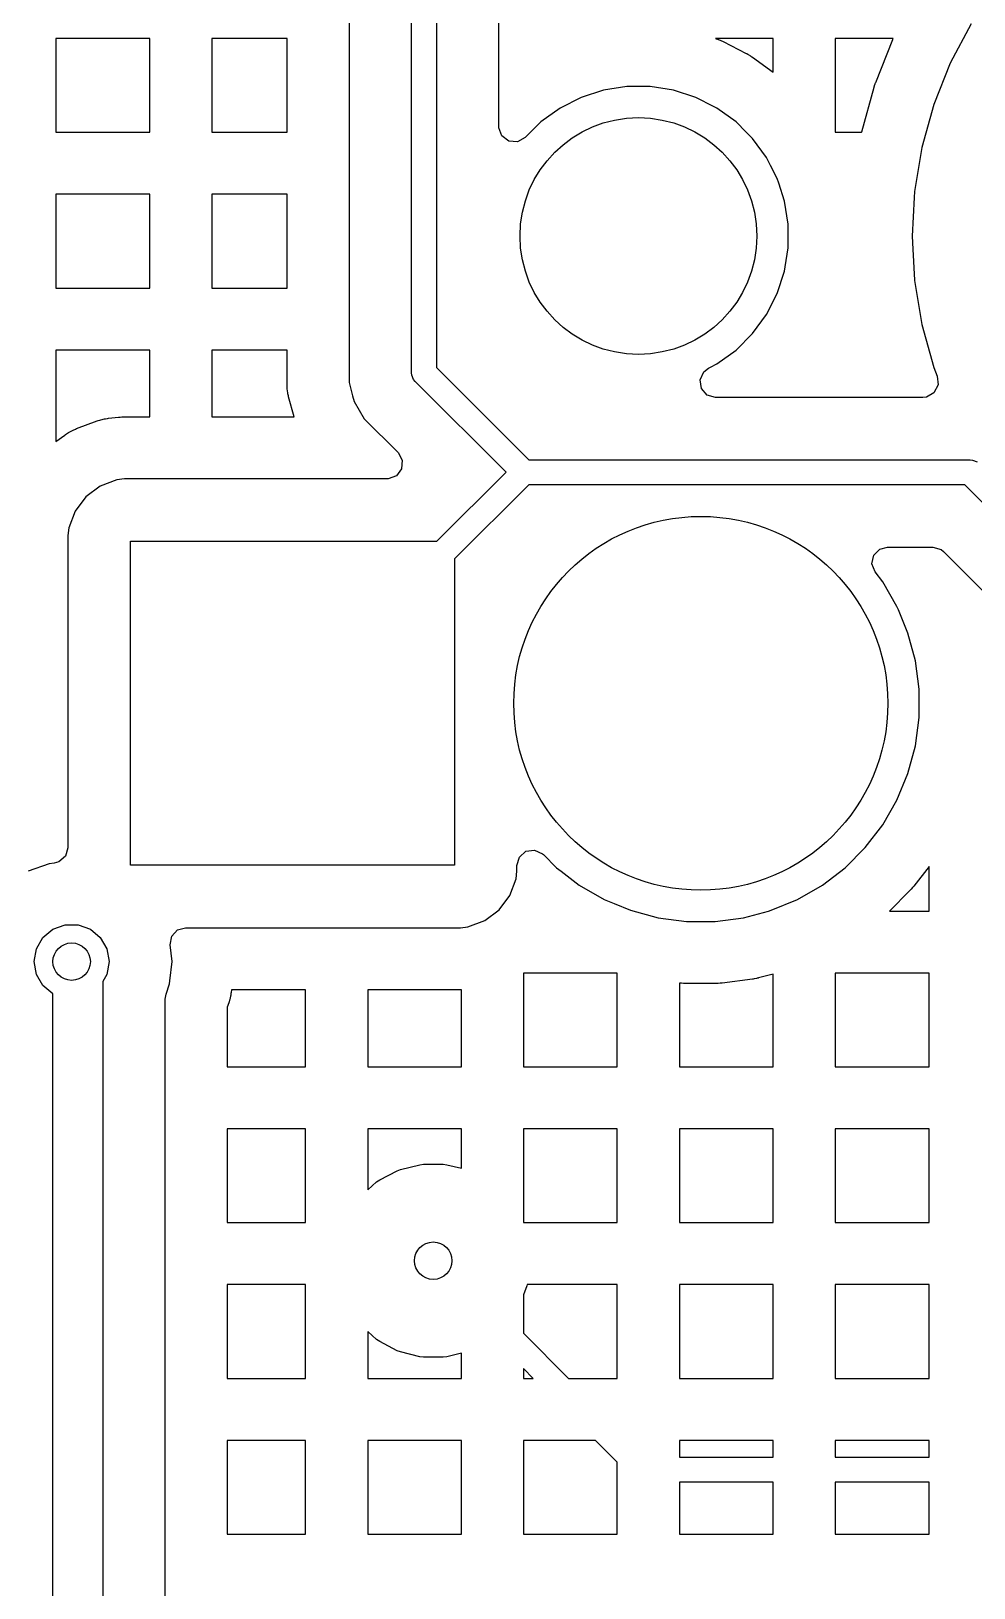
# Model space of a CAD drawing. Extents: x 2.49 to 8.57, y -5.87 to -1.87.
# Drawn here: x 4.9492 to 5.2468, y -3.354 to -2.8621 of the extents above; entities that cross this region are included whole.
import ezdxf

# ---------------------------------------------------------------- set-up
doc = ezdxf.new("R2010")
doc.units = 0
doc.header["$MEASUREMENT"] = 0
doc.layers.add('BLACK', color=7, linetype='CONTINUOUS')

msp = doc.modelspace()

# ---------------------------------------------------------------- linework, layer by layer
at = {"layer": 'BLACK', "linetype": 'CONTINUOUS'}
for p, q in [((5.06929, -2.97007), (5.06929, -2.74956)), ((5.07717, -2.74972), (5.07717, -2.96844)), ((5.04959, -2.76319), (5.04959, -2.91613)), ((5.09687, -2.86449), (5.09687, -2.84488)), ((5.24598, -2.85979), (5.23938, -2.87224)), ((4.98662, -2.86449), (4.95701, -2.86449)), ((4.95701, -2.86449), (4.95701, -2.89409)), ((4.98662, -2.89409), (4.98662, -2.86449)), ((5.02998, -2.86449), (5.00623, -2.86449)), ((5.00623, -2.86449), (5.00623, -2.89409)), ((5.02998, -2.89409), (5.02998, -2.86449)), ((5.09687, -2.89233), (5.09687, -2.86449)), ((5.18347, -2.86449), (5.16531, -2.86449)), ((5.16531, -2.86449), (5.16551, -2.86455)), ((5.16551, -2.86455), (5.16569, -2.86462)), ((5.16569, -2.86462), (5.16606, -2.86475)), ((5.16606, -2.86475), (5.16623, -2.86482)), ((5.16623, -2.86482), (5.16695, -2.86512)), ((5.16695, -2.86512), (5.16712, -2.86519)), ((5.16712, -2.86519), (5.16747, -2.86535)), ((5.16747, -2.86535), (5.16765, -2.86544)), ((5.16765, -2.86544), (5.17496, -2.86917)), ((5.18347, -2.87512), (5.18347, -2.86449)), ((5.22137, -2.86449), (5.20308, -2.86449)), ((5.20308, -2.86449), (5.20308, -2.89409)), ((5.21585, -2.87832), (5.22126, -2.86474)), ((5.22126, -2.86474), (5.22131, -2.86462)), ((5.22131, -2.86462), (5.22137, -2.86449)), ((5.17496, -2.86917), (5.17513, -2.86926)), ((5.17513, -2.86926), (5.17547, -2.86944)), ((5.17547, -2.86944), (5.17563, -2.86954)), ((5.17563, -2.86954), (5.17629, -2.86994)), ((5.17629, -2.86994), (5.17645, -2.87005)), ((5.17645, -2.87005), (5.17677, -2.87026)), ((5.17677, -2.87026), (5.17693, -2.87037)), ((5.17693, -2.87037), (5.18347, -2.87512)), ((5.23938, -2.87224), (5.23416, -2.88533)), ((5.23938, -2.87224), (5.23938, -2.87224)), ((5.12988, -2.88078), (5.1228, -2.88308)), ((5.13723, -2.87962), (5.12988, -2.88078)), ((5.14466, -2.87962), (5.13723, -2.87962)), ((5.13723, -2.87962), (5.13723, -2.87962)), ((5.15201, -2.88078), (5.14466, -2.87962)), ((5.14466, -2.87962), (5.14466, -2.87962)), ((5.15909, -2.88308), (5.15201, -2.88078)), ((5.21143, -2.89392), (5.21534, -2.87983)), ((5.21534, -2.87983), (5.21538, -2.8797)), ((5.21538, -2.8797), (5.21546, -2.87945)), ((5.21546, -2.87945), (5.2155, -2.87932)), ((5.2155, -2.87932), (5.21567, -2.87882)), ((5.21567, -2.87882), (5.21571, -2.87869)), ((5.21571, -2.87869), (5.2158, -2.87845)), ((5.2158, -2.87845), (5.21585, -2.87832)), ((5.11617, -2.88646), (5.11015, -2.89083)), ((5.1228, -2.88308), (5.11617, -2.88646)), ((5.16489, -2.88604), (5.15909, -2.88308)), ((5.16572, -2.88646), (5.16489, -2.88604)), ((5.17174, -2.89083), (5.16572, -2.88646)), ((5.23416, -2.88533), (5.23039, -2.89891)), ((5.23416, -2.88533), (5.23416, -2.88533)), ((5.11015, -2.89083), (5.1052, -2.89578)), ((5.175, -2.89409), (5.17174, -2.89083)), ((4.95701, -2.89409), (4.98662, -2.89409)), ((5.00623, -2.89409), (5.02998, -2.89409)), ((5.09688, -2.89268), (5.09687, -2.89233)), ((5.09784, -2.89526), (5.09688, -2.89268)), ((5.10005, -2.89691), (5.09784, -2.89526)), ((5.10279, -2.8971), (5.10005, -2.89691)), ((5.1052, -2.89578), (5.10279, -2.8971)), ((5.177, -2.89609), (5.175, -2.89409)), ((5.18137, -2.90211), (5.177, -2.89609)), ((5.20308, -2.89409), (5.21138, -2.89409)), ((5.21138, -2.89409), (5.21139, -2.89405)), ((5.21139, -2.89405), (5.21143, -2.89392)), ((5.23039, -2.89891), (5.22811, -2.91281)), ((5.23039, -2.89891), (5.23039, -2.89891)), ((5.18264, -2.90461), (5.18137, -2.90211)), ((5.18475, -2.90874), (5.18264, -2.90461)), ((5.18521, -2.91017), (5.18475, -2.90874)), ((5.18475, -2.90874), (5.18475, -2.90874)), ((5.18475, -2.90874), (5.18475, -2.90874)), ((5.18704, -2.91582), (5.18521, -2.91017)), ((4.98662, -2.9137), (4.95701, -2.9137)), ((4.95701, -2.9137), (4.95701, -2.94331)), ((4.98662, -2.94331), (4.98662, -2.9137)), ((5.02998, -2.9137), (5.00623, -2.9137)), ((5.00623, -2.9137), (5.00623, -2.94331)), ((5.02998, -2.94331), (5.02998, -2.9137)), ((5.04959, -2.91613), (5.04959, -2.96696)), ((5.18821, -2.92316), (5.18704, -2.91582)), ((5.22801, -2.91467), (5.22735, -2.92688)), ((5.22811, -2.91281), (5.22801, -2.91467)), ((5.22811, -2.91281), (5.22811, -2.91281)), ((5.22811, -2.91281), (5.22811, -2.91281)), ((5.18821, -2.9306), (5.18821, -2.92316)), ((5.18726, -2.93661), (5.18821, -2.9306)), ((5.22735, -2.92688), (5.22735, -2.92688)), ((5.22735, -2.92688), (5.22757, -2.93102)), ((5.22757, -2.93102), (5.22811, -2.94086)), ((5.18475, -2.94503), (5.18704, -2.93795)), ((5.18704, -2.93795), (5.18726, -2.93661)), ((5.22811, -2.94086), (5.22811, -2.94095)), ((5.22811, -2.94095), (5.22811, -2.94095)), ((5.22811, -2.94095), (5.23039, -2.95486)), ((4.95701, -2.94331), (4.98662, -2.94331)), ((5.00623, -2.94331), (5.02998, -2.94331)), ((5.18137, -2.95166), (5.18475, -2.94503)), ((5.177, -2.95767), (5.18137, -2.95166)), ((5.23039, -2.95486), (5.23039, -2.95486)), ((5.23039, -2.95486), (5.23416, -2.96843)), ((5.17174, -2.96293), (5.177, -2.95767)), ((4.98662, -2.96291), (4.95701, -2.96291)), ((4.95701, -2.96291), (4.95701, -2.99183)), ((4.98662, -2.98403), (4.98662, -2.96291)), ((5.02998, -2.96291), (5.00623, -2.96291)), ((5.00623, -2.96291), (5.00623, -2.98403)), ((5.02998, -2.96696), (5.02998, -2.96291)), ((5.16572, -2.96731), (5.17174, -2.96293)), ((5.02998, -2.97383), (5.02998, -2.96696)), ((5.04959, -2.96696), (5.04959, -2.97319)), ((5.06937, -2.97084), (5.06929, -2.97007)), ((5.07717, -2.96844), (5.10632, -2.99759)), ((5.16045, -2.97231), (5.1616, -2.96981)), ((5.1616, -2.96981), (5.16307, -2.96866)), ((5.16307, -2.96866), (5.16366, -2.96835)), ((5.16366, -2.96835), (5.16572, -2.96731)), ((5.23416, -2.96843), (5.23416, -2.96843)), ((5.23416, -2.96843), (5.23416, -2.96843)), ((5.23416, -2.96843), (5.23526, -2.9712)), ((5.02999, -2.97415), (5.02998, -2.97383)), ((5.03003, -2.97479), (5.02999, -2.97415)), ((5.03006, -2.97511), (5.03003, -2.97479)), ((5.03023, -2.97638), (5.03006, -2.97511)), ((5.04959, -2.97319), (5.0507, -2.97733)), ((5.06995, -2.97226), (5.06937, -2.97084)), ((5.07044, -2.97286), (5.06995, -2.97226)), ((5.09912, -3.00153), (5.07044, -2.97286)), ((5.16085, -2.97503), (5.16045, -2.97231)), ((5.16265, -2.97711), (5.16085, -2.97503)), ((5.23552, -2.97394), (5.23425, -2.97638)), ((5.23526, -2.9712), (5.23552, -2.97394)), ((5.03028, -2.9767), (5.03023, -2.97638)), ((5.03041, -2.97733), (5.03028, -2.9767)), ((5.03048, -2.97764), (5.03041, -2.97733)), ((5.03219, -2.98403), (5.03048, -2.97764)), ((5.0507, -2.97733), (5.0512, -2.9792)), ((5.0512, -2.9792), (5.0512, -2.9792)), ((5.0512, -2.9792), (5.05431, -2.98459)), ((5.16529, -2.97789), (5.16265, -2.97711)), ((5.23073, -2.97789), (5.16529, -2.97789)), ((5.23187, -2.97775), (5.23073, -2.97789)), ((5.23425, -2.97638), (5.23187, -2.97775)), ((4.96346, -2.98774), (4.97, -2.9853)), ((4.97, -2.9853), (4.97029, -2.98521)), ((4.97029, -2.98521), (4.97088, -2.98503)), ((4.97088, -2.98503), (4.97117, -2.98495)), ((4.97117, -2.98495), (4.97237, -2.98467)), ((4.97237, -2.98467), (4.97267, -2.98461)), ((4.97267, -2.98461), (4.97327, -2.9845)), ((4.97327, -2.9845), (4.97358, -2.98446)), ((4.97358, -2.98446), (4.97679, -2.98411)), ((4.97679, -2.98411), (4.97692, -2.9841)), ((4.97692, -2.9841), (4.97719, -2.98408)), ((4.97719, -2.98408), (4.97732, -2.98407)), ((4.97732, -2.98407), (4.97784, -2.98404)), ((4.97784, -2.98404), (4.97797, -2.98404)), ((4.97797, -2.98404), (4.97823, -2.98403)), ((4.97823, -2.98403), (4.97836, -2.98403)), ((4.97836, -2.98403), (4.98662, -2.98403)), ((5.00623, -2.98403), (5.03219, -2.98403)), ((5.05431, -2.98459), (5.05431, -2.98459)), ((5.05431, -2.98459), (5.06502, -2.9953)), ((4.95701, -2.99183), (4.95978, -2.98975)), ((4.95978, -2.98975), (4.96007, -2.98955)), ((4.96007, -2.98955), (4.96066, -2.98917)), ((4.96066, -2.98917), (4.96096, -2.989)), ((4.96096, -2.989), (4.96219, -2.98832)), ((4.96219, -2.98832), (4.9625, -2.98817)), ((4.9625, -2.98817), (4.96314, -2.98788)), ((4.96314, -2.98788), (4.96346, -2.98774)), ((5.06502, -2.9953), (5.06634, -2.99772)), ((5.06634, -2.99772), (5.06615, -3.00046)), ((5.10632, -2.99759), (5.24566, -2.99759)), ((5.24566, -2.99759), (5.24643, -2.99767)), ((5.24643, -2.99767), (5.24785, -2.99826)), ((4.97628, -3.00389), (4.97097, -3.00587)), ((4.97863, -3.00364), (4.97628, -3.00389)), ((5.06157, -3.00364), (4.97863, -3.00364)), ((4.97863, -3.00364), (4.97863, -3.00364)), ((5.06192, -3.00362), (5.06157, -3.00364)), ((5.0645, -3.00266), (5.06192, -3.00362)), ((5.06615, -3.00046), (5.0645, -3.00266)), ((5.07731, -3.02334), (5.09912, -3.00153)), ((4.96644, -3.00926), (4.96304, -3.0138)), ((4.97097, -3.00587), (4.96644, -3.00926)), ((4.96644, -3.00926), (4.96644, -3.00926)), ((4.97097, -3.00587), (4.97097, -3.00587)), ((5.10632, -3.00547), (5.08287, -3.02891)), ((5.24403, -3.00547), (5.10632, -3.00547)), ((5.29439, -3.05582), (5.24403, -3.00547)), ((4.96304, -3.0138), (4.96106, -3.01911)), ((4.96304, -3.0138), (4.96304, -3.0138)), ((4.96106, -3.01911), (4.96081, -3.02146)), ((4.96081, -3.02146), (4.96081, -3.02146)), ((4.96081, -3.02146), (4.96081, -3.12019)), ((4.98051, -3.1257), (4.98051, -3.02334)), ((4.98051, -3.02334), (5.07731, -3.02334)), ((5.08287, -3.02891), (5.08287, -3.1257)), ((5.21467, -3.03046), (5.21522, -3.02776)), ((5.21522, -3.02776), (5.21714, -3.0258)), ((5.21714, -3.0258), (5.21953, -3.02517)), ((5.21953, -3.02517), (5.23385, -3.02517)), ((5.23385, -3.02517), (5.23649, -3.02595)), ((5.23649, -3.02595), (5.2373, -3.0266)), ((5.2373, -3.0266), (5.24396, -3.03326)), ((5.21566, -3.03302), (5.21467, -3.03046)), ((5.21806, -3.03615), (5.21566, -3.03302)), ((5.24396, -3.03326), (5.26366, -3.05296)), ((5.22257, -3.04397), (5.21806, -3.03615)), ((5.21806, -3.03615), (5.21806, -3.03615)), ((5.21806, -3.03615), (5.21806, -3.03615)), ((5.22257, -3.04398), (5.22257, -3.04397)), ((5.22257, -3.04397), (5.22257, -3.04397)), ((5.223, -3.04501), (5.22257, -3.04398)), ((5.22603, -3.05232), (5.223, -3.04501)), ((5.22837, -3.06105), (5.22603, -3.05232)), ((5.22955, -3.07), (5.22837, -3.06105)), ((5.22955, -3.07904), (5.22955, -3.07)), ((5.22837, -3.088), (5.22955, -3.07904)), ((5.22603, -3.09672), (5.22837, -3.088)), ((5.22257, -3.10507), (5.22603, -3.09672)), ((5.21806, -3.11289), (5.22257, -3.10507)), ((5.21256, -3.12006), (5.21806, -3.11289)), ((4.96003, -3.12283), (4.95795, -3.12463)), ((4.96081, -3.12019), (4.96003, -3.12283)), ((5.10258, -3.12572), (5.10335, -3.12308)), ((5.10335, -3.12308), (5.10543, -3.12128)), ((5.10543, -3.12128), (5.10816, -3.12089)), ((5.10816, -3.12089), (5.11066, -3.12203)), ((5.11066, -3.12203), (5.11091, -3.12227)), ((5.11091, -3.12227), (5.11509, -3.12645)), ((5.20617, -3.12645), (5.21256, -3.12006)), ((5.21256, -3.12006), (5.21256, -3.12006)), ((5.21256, -3.12006), (5.21256, -3.12006)), ((4.95491, -3.12522), (4.94821, -3.12757)), ((4.95647, -3.12505), (4.95491, -3.12522)), ((4.95795, -3.12463), (4.95647, -3.12505)), ((5.08287, -3.1257), (4.98051, -3.1257)), ((5.10233, -3.12993), (5.10258, -3.12759)), ((5.10258, -3.12759), (5.10258, -3.12572)), ((5.11509, -3.12645), (5.11509, -3.12645)), ((5.11509, -3.12645), (5.11509, -3.12645)), ((5.11509, -3.12645), (5.11655, -3.12757)), ((5.11655, -3.12757), (5.12226, -3.13195)), ((5.199, -3.13195), (5.20617, -3.12645)), ((5.20617, -3.12645), (5.20617, -3.12645)), ((5.20617, -3.12645), (5.20617, -3.12645)), ((5.23268, -3.12604), (5.22792, -3.13225)), ((5.23268, -3.14016), (5.23268, -3.12604)), ((5.10035, -3.13524), (5.10233, -3.12993)), ((5.12226, -3.13195), (5.12226, -3.13195)), ((5.12226, -3.13195), (5.12226, -3.13195)), ((5.12226, -3.13195), (5.13008, -3.13646)), ((5.19118, -3.13646), (5.199, -3.13195)), ((5.22751, -3.13274), (5.22709, -3.13323)), ((5.22761, -3.13262), (5.22751, -3.13274)), ((5.22782, -3.13237), (5.22761, -3.13262)), ((5.22792, -3.13225), (5.22782, -3.13237)), ((5.09695, -3.13978), (5.10035, -3.13524)), ((5.13008, -3.13646), (5.13008, -3.13646)), ((5.13008, -3.13646), (5.13008, -3.13646)), ((5.13008, -3.13646), (5.13332, -3.13781)), ((5.13332, -3.13781), (5.13843, -3.13992)), ((5.18283, -3.13992), (5.19118, -3.13646)), ((5.22665, -3.1337), (5.22018, -3.14016)), ((5.22676, -3.13358), (5.22665, -3.1337)), ((5.22698, -3.13335), (5.22676, -3.13358)), ((5.22709, -3.13323), (5.22698, -3.13335)), ((5.09241, -3.14317), (5.09695, -3.13978)), ((5.13843, -3.13992), (5.14716, -3.14226)), ((5.14716, -3.14226), (5.15611, -3.14344)), ((5.16515, -3.14344), (5.1741, -3.14226)), ((5.1741, -3.14226), (5.18195, -3.14016)), ((5.18195, -3.14016), (5.18283, -3.13992)), ((5.22018, -3.14016), (5.23268, -3.14016)), ((4.95292, -3.14855), (4.95606, -3.14591)), ((4.95606, -3.14591), (4.95992, -3.14451)), ((4.95992, -3.14451), (4.96402, -3.14451)), ((4.96402, -3.14451), (4.96787, -3.14591)), ((4.96787, -3.14591), (4.97102, -3.14855)), ((4.99356, -3.14813), (4.99543, -3.1461)), ((4.99543, -3.1461), (4.99794, -3.14541)), ((4.99794, -3.14541), (5.08476, -3.14541)), ((5.08476, -3.14541), (5.08711, -3.14515)), ((5.08476, -3.14541), (5.08476, -3.14541)), ((5.08711, -3.14515), (5.09241, -3.14317)), ((5.15611, -3.14344), (5.15611, -3.14344)), ((5.15611, -3.14344), (5.16515, -3.14344)), ((5.16515, -3.14344), (5.16515, -3.14344)), ((4.95016, -3.15614), (4.95087, -3.1521)), ((4.95087, -3.1521), (4.95292, -3.14855)), ((4.97102, -3.14855), (4.97307, -3.1521)), ((4.97307, -3.1521), (4.97378, -3.15614)), ((4.99309, -3.15084), (4.99356, -3.14813)), ((4.99368, -3.15614), (4.99309, -3.15084)), ((4.95087, -3.16018), (4.95016, -3.15614)), ((4.97378, -3.15614), (4.97307, -3.16018)), ((4.993, -3.16225), (4.99368, -3.15614)), ((4.99368, -3.15614), (4.99368, -3.15614)), ((4.95292, -3.16373), (4.95087, -3.16018)), ((4.97307, -3.16018), (4.9718, -3.16238)), ((4.9718, -3.16238), (4.9718, -4.29784)), ((4.99289, -3.1632), (4.993, -3.16225)), ((5.13426, -3.15976), (5.10465, -3.15976)), ((5.10465, -3.15976), (5.10465, -3.18937)), ((5.13426, -3.16292), (5.13426, -3.15976)), ((5.17698, -3.16166), (5.16739, -3.16292)), ((5.17714, -3.16163), (5.17698, -3.16166)), ((5.17746, -3.16158), (5.17714, -3.16163)), ((5.17761, -3.16155), (5.17746, -3.16158)), ((5.17824, -3.16143), (5.17761, -3.16155)), ((5.1784, -3.16139), (5.17824, -3.16143)), ((5.17871, -3.16132), (5.1784, -3.16139)), ((5.17887, -3.16128), (5.17871, -3.16132)), ((5.18347, -3.16005), (5.17887, -3.16128)), ((5.18347, -3.18937), (5.18347, -3.16005)), ((5.23268, -3.15976), (5.20308, -3.15976)), ((5.20308, -3.15976), (5.20308, -3.18937)), ((5.23268, -3.18937), (5.23268, -3.15976)), ((4.95605, -3.16636), (4.95292, -3.16373)), ((4.95605, -4.3011), (4.95605, -3.16636)), ((4.9915, -3.16798), (4.99178, -3.16637)), ((4.99178, -3.16637), (4.99289, -3.1632)), ((5.01213, -3.16703), (5.01188, -3.1681)), ((5.01218, -3.16676), (5.01213, -3.16703)), ((5.01227, -3.16621), (5.01218, -3.16676)), ((5.01231, -3.16594), (5.01227, -3.16621)), ((5.01241, -3.16501), (5.01231, -3.16594)), ((5.03583, -3.16501), (5.01241, -3.16501)), ((5.03583, -3.18937), (5.03583, -3.16501)), ((5.08502, -3.16501), (5.05544, -3.16501)), ((5.05544, -3.16501), (5.05544, -3.18937)), ((5.08505, -3.16501), (5.08502, -3.16501)), ((5.08505, -3.18937), (5.08505, -3.16501)), ((5.13426, -3.18937), (5.13426, -3.16292)), ((5.15387, -3.16292), (5.15386, -3.16292)), ((5.15386, -3.16292), (5.15386, -3.18937)), ((5.15403, -3.16294), (5.15387, -3.16292)), ((5.15435, -3.16297), (5.15403, -3.16294)), ((5.15451, -3.16298), (5.15435, -3.16297)), ((5.15515, -3.16302), (5.15451, -3.16298)), ((5.15531, -3.16303), (5.15515, -3.16302)), ((5.15563, -3.16304), (5.15531, -3.16303)), ((5.15579, -3.16305), (5.15563, -3.16304)), ((5.16547, -3.16305), (5.15579, -3.16305)), ((5.16563, -3.16304), (5.16547, -3.16305)), ((5.16595, -3.16303), (5.16563, -3.16304)), ((5.16611, -3.16302), (5.16595, -3.16303)), ((5.16675, -3.16298), (5.16611, -3.16302)), ((5.16691, -3.16297), (5.16675, -3.16298)), ((5.16723, -3.16294), (5.16691, -3.16297)), ((5.16739, -3.16292), (5.16723, -3.16294)), ((4.9915, -3.17049), (4.9915, -3.16798)), ((4.9915, -3.23858), (4.9915, -3.17049)), ((5.01158, -3.16915), (5.01111, -3.17049)), ((5.01111, -3.17049), (5.01111, -3.18937)), ((5.01166, -3.16889), (5.01158, -3.16915)), ((5.01181, -3.16836), (5.01166, -3.16889)), ((5.01188, -3.1681), (5.01181, -3.16836)), ((5.01111, -3.18937), (5.03583, -3.18937)), ((5.05544, -3.18937), (5.08505, -3.18937)), ((5.10465, -3.18937), (5.13426, -3.18937)), ((5.15386, -3.18937), (5.18347, -3.18937)), ((5.20308, -3.18937), (5.23268, -3.18937)), ((5.03583, -3.20898), (5.01111, -3.20898)), ((5.01111, -3.20898), (5.01111, -3.23858)), ((5.03583, -3.22826), (5.03583, -3.20898)), ((5.08505, -3.20898), (5.05544, -3.20898)), ((5.05544, -3.20898), (5.05544, -3.22826)), ((5.08505, -3.22144), (5.08505, -3.20898)), ((5.13426, -3.20898), (5.10465, -3.20898)), ((5.10465, -3.20898), (5.10465, -3.23858)), ((5.13426, -3.23858), (5.13426, -3.20898)), ((5.18347, -3.20898), (5.15386, -3.20898)), ((5.15386, -3.20898), (5.15386, -3.23858)), ((5.18347, -3.23858), (5.18347, -3.20898)), ((5.23268, -3.20898), (5.20308, -3.20898)), ((5.20308, -3.20898), (5.20308, -3.23858)), ((5.23268, -3.23858), (5.23268, -3.20898)), ((5.06583, -3.22179), (5.07187, -3.2203)), ((5.07187, -3.2203), (5.07304, -3.22016)), ((5.07304, -3.22016), (5.07925, -3.22016)), ((5.07925, -3.22016), (5.08042, -3.2203)), ((5.08042, -3.2203), (5.08505, -3.22144)), ((5.05544, -3.22826), (5.05826, -3.22576)), ((5.05826, -3.22576), (5.05923, -3.22509)), ((5.05923, -3.22509), (5.06473, -3.2222)), ((5.06473, -3.2222), (5.06583, -3.22179)), ((5.03583, -3.23858), (5.03583, -3.22826)), ((4.9915, -3.2878), (4.9915, -3.23858)), ((5.01111, -3.23858), (5.03583, -3.23858)), ((5.10465, -3.23858), (5.13426, -3.23858)), ((5.15386, -3.23858), (5.18347, -3.23858)), ((5.20308, -3.23858), (5.23268, -3.23858)), ((5.03583, -3.25819), (5.01111, -3.25819)), ((5.01111, -3.25819), (5.01111, -3.2878)), ((5.03583, -3.26139), (5.03583, -3.25819)), ((5.10574, -3.25853), (5.10465, -3.26139)), ((5.10582, -3.25819), (5.10574, -3.25853)), ((5.13426, -3.25819), (5.10582, -3.25819)), ((5.13426, -3.2878), (5.13426, -3.25819)), ((5.18347, -3.25819), (5.15386, -3.25819)), ((5.15386, -3.25819), (5.15386, -3.2878)), ((5.18347, -3.2878), (5.18347, -3.25819)), ((5.23268, -3.25819), (5.20308, -3.25819)), ((5.20308, -3.25819), (5.20308, -3.2878)), ((5.23268, -3.2878), (5.23268, -3.25819)), ((5.03583, -3.2878), (5.03583, -3.26139)), ((5.10465, -3.26139), (5.10465, -3.27357)), ((5.05826, -3.2755), (5.05544, -3.273)), ((5.05544, -3.273), (5.05544, -3.2878)), ((5.05923, -3.27617), (5.05826, -3.2755)), ((5.10465, -3.27357), (5.11888, -3.2878)), ((5.06473, -3.27906), (5.05923, -3.27617)), ((5.06583, -3.27947), (5.06473, -3.27906)), ((5.07187, -3.28096), (5.06583, -3.27947)), ((5.08505, -3.27982), (5.08042, -3.28096)), ((5.08505, -3.2878), (5.08505, -3.27982)), ((5.07304, -3.2811), (5.07187, -3.28096)), ((5.07925, -3.2811), (5.07304, -3.2811)), ((5.08042, -3.28096), (5.07925, -3.2811)), ((5.10774, -3.2878), (5.10465, -3.28471)), ((5.10465, -3.28471), (5.10465, -3.2878)), ((4.9915, -3.33701), (4.9915, -3.2878)), ((5.01111, -3.2878), (5.03583, -3.2878)), ((5.05544, -3.2878), (5.08505, -3.2878)), ((5.10465, -3.2878), (5.10774, -3.2878)), ((5.11888, -3.2878), (5.13426, -3.2878)), ((5.15386, -3.2878), (5.18347, -3.2878)), ((5.20308, -3.2878), (5.23268, -3.2878)), ((5.03583, -3.3074), (5.01111, -3.3074)), ((5.01111, -3.3074), (5.01111, -3.33701)), ((5.03583, -3.33701), (5.03583, -3.3074)), ((5.08505, -3.3074), (5.05544, -3.3074)), ((5.05544, -3.3074), (5.05544, -3.33701)), ((5.08505, -3.33701), (5.08505, -3.3074)), ((5.12735, -3.3074), (5.10465, -3.3074)), ((5.10465, -3.3074), (5.10465, -3.33701)), ((5.13426, -3.31431), (5.12735, -3.3074)), ((5.18347, -3.3074), (5.15386, -3.3074)), ((5.15386, -3.3074), (5.15386, -3.31271)), ((5.18347, -3.31271), (5.18347, -3.3074)), ((5.23268, -3.3074), (5.20308, -3.3074)), ((5.20308, -3.3074), (5.20308, -3.31271)), ((5.23268, -3.31271), (5.23268, -3.3074)), ((5.13426, -3.33701), (5.13426, -3.31431)), ((5.15386, -3.31271), (5.18347, -3.31271)), ((5.20308, -3.31271), (5.23268, -3.31271)), ((5.18347, -3.32058), (5.15386, -3.32058)), ((5.15386, -3.32058), (5.15386, -3.33701)), ((5.18347, -3.33701), (5.18347, -3.32058)), ((5.23268, -3.32058), (5.20308, -3.32058)), ((5.20308, -3.32058), (5.20308, -3.33701)), ((5.23268, -3.33701), (5.23268, -3.32058)), ((4.9915, -3.38622), (4.9915, -3.33701)), ((5.01111, -3.33701), (5.03583, -3.33701)), ((5.05544, -3.33701), (5.08505, -3.33701)), ((5.10465, -3.33701), (5.13426, -3.33701)), ((5.15386, -3.33701), (5.18347, -3.33701)), ((5.20308, -3.33701), (5.23268, -3.33701))]:
    msp.add_line(p, q, dxfattribs=at)
at = {"layer": 'BLACK'}
for centre, radius in [((5.14094, -2.92688), 0.0374), ((5.16063, -3.07452), 0.05906), ((4.96197, -3.15614), 0.00591), ((5.07614, -3.25063), 0.00591)]:
    msp.add_circle(centre, radius, dxfattribs=at)

doc.saveas('drawing.dxf')
